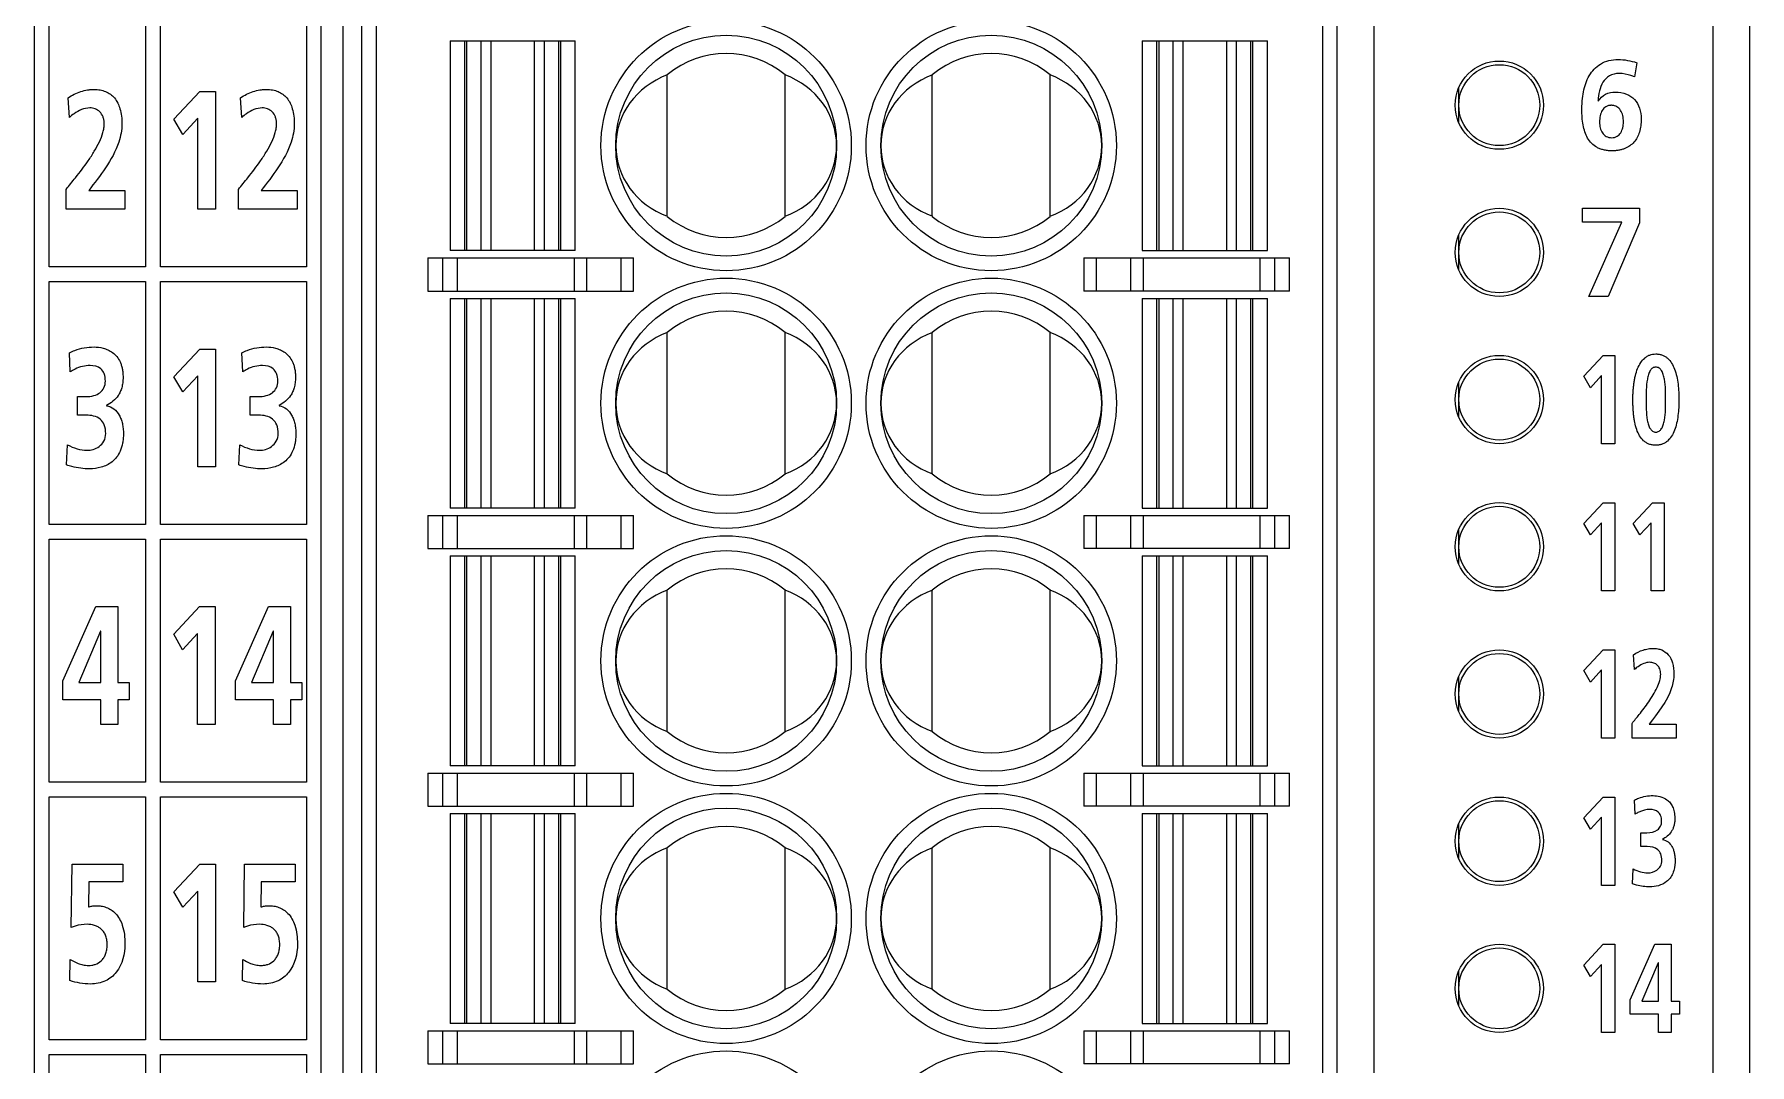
# Model space of a CAD drawing. Extents: x 174.2 to 222.4, y 163.3 to 260.6.
# Drawn here: x 198.98 to 222.27, y 225.5 to 239.5 of the extents above; entities that cross this region are included whole.
import ezdxf

# ---------------------------------------------------------------- set-up
doc = ezdxf.new("R2010")
doc.units = 0
doc.header["$LTSCALE"] = 23.1
doc.layers.get('0').update_dxf_attribs({"linetype": 'CONTINUOUS'})

msp = doc.modelspace()

# ---------------------------------------------------------------- linework, layer by layer
at = {"color": 7, "linetype": 'Continuous'}
for p, q in [((221.773, 257.635), (221.773, 167.635)), ((222.273, 257.135), (222.273, 168.135)), ((203.173, 172.235), (203.173, 250.235)), ((217.173, 172.235), (217.173, 250.235)), ((216.673, 211.785), (216.673, 250.185)), ((203.423, 247.135), (203.423, 214.835)), ((203.623, 214.835), (203.623, 247.135)), ((216.473, 247.135), (216.473, 214.835)), ((202.875, 218.744), (202.875, 246.737)), ((198.977, 246.236), (198.977, 219.244)), ((199.177, 236.338), (199.177, 239.639)), ((200.489, 239.639), (200.489, 236.338)), ((200.689, 236.338), (200.689, 239.639)), ((202.675, 239.639), (202.675, 236.338)), ((204.623, 239.41), (204.623, 236.56)), ((204.623, 239.41), (206.323, 239.41)), ((204.823, 236.56), (204.823, 239.41)), ((204.848, 239.41), (204.848, 236.56)), ((205.046, 236.56), (205.046, 239.41)), ((205.176, 239.41), (205.176, 236.56)), ((205.771, 236.56), (205.771, 239.41)), ((205.901, 239.41), (205.901, 236.56)), ((206.099, 236.56), (206.099, 239.41)), ((206.123, 239.41), (206.123, 236.56)), ((206.323, 236.56), (206.323, 239.41)), ((214.023, 239.41), (214.023, 236.56)), ((214.023, 239.41), (215.723, 239.41)), ((214.223, 236.56), (214.223, 239.41)), ((214.248, 239.41), (214.248, 236.56)), ((214.446, 236.56), (214.446, 239.41)), ((214.576, 239.41), (214.576, 236.56)), ((215.171, 236.56), (215.171, 239.41)), ((215.301, 239.41), (215.301, 236.56)), ((215.499, 236.56), (215.499, 239.41)), ((215.523, 239.41), (215.523, 236.56)), ((215.723, 236.56), (215.723, 239.41)), ((220.739, 239.112), (220.709, 238.918)), ((207.573, 237.025), (207.573, 238.946)), ((209.173, 237.025), (209.173, 238.946)), ((211.173, 237.025), (211.173, 238.946)), ((212.773, 237.025), (212.773, 238.946)), ((199.454, 238.369), (199.435, 238.635)), ((200.874, 238.346), (201.224, 238.722)), ((201.224, 238.722), (201.437, 238.722)), ((201.437, 238.722), (201.437, 237.122)), ((201.796, 238.369), (201.777, 238.635)), ((218.323, 238.535), (218.323, 238.774)), ((220.214, 238.595), (220.217, 238.591)), ((200.994, 238.138), (200.874, 238.346)), ((201.197, 238.358), (200.994, 238.138)), ((201.197, 237.122), (201.197, 238.358)), ((218.323, 238.297), (218.323, 238.534)), ((199.408, 237.122), (199.408, 237.39)), ((201.75, 237.122), (201.75, 237.39)), ((199.716, 237.374), (200.205, 237.374)), ((200.205, 237.374), (200.205, 237.122)), ((202.057, 237.374), (202.546, 237.374)), ((202.546, 237.374), (202.546, 237.122)), ((200.205, 237.122), (199.408, 237.122)), ((201.437, 237.122), (201.197, 237.122)), ((202.546, 237.122), (201.75, 237.122)), ((220.004, 236.945), (220.004, 237.134)), ((220.004, 237.134), (220.777, 237.134)), ((220.535, 236.945), (220.004, 236.945)), ((220.09, 235.935), (220.535, 236.945)), ((220.777, 236.935), (220.351, 235.935)), ((220.777, 237.134), (220.777, 236.935)), ((218.323, 236.535), (218.323, 236.774)), ((204.323, 236.46), (204.323, 236.01)), ((204.323, 236.46), (207.116, 236.46)), ((204.523, 236.46), (204.523, 236.01)), ((206.323, 236.56), (204.623, 236.56)), ((204.723, 236.01), (204.723, 236.46)), ((206.308, 236.46), (206.308, 236.01)), ((206.481, 236.01), (206.481, 236.46)), ((206.943, 236.46), (206.943, 236.01)), ((207.116, 236.01), (207.116, 236.46)), ((213.231, 236.46), (213.231, 236.01)), ((213.231, 236.46), (216.023, 236.46)), ((213.404, 236.01), (213.404, 236.46)), ((213.866, 236.46), (213.866, 236.01)), ((214.023, 236.56), (215.723, 236.56)), ((214.039, 236.01), (214.039, 236.46)), ((215.623, 236.46), (215.623, 236.01)), ((215.823, 236.01), (215.823, 236.46)), ((216.023, 236.01), (216.023, 236.46)), ((218.323, 236.297), (218.323, 236.534)), ((200.489, 236.338), (199.177, 236.338)), ((202.675, 236.338), (200.689, 236.338)), ((199.177, 232.838), (199.177, 236.138)), ((199.177, 236.138), (200.489, 236.138)), ((200.489, 236.138), (200.489, 232.838)), ((200.689, 232.838), (200.689, 236.138)), ((200.689, 236.138), (202.675, 236.138)), ((202.675, 236.138), (202.675, 232.838)), ((204.323, 236.01), (207.116, 236.01)), ((216.023, 236.01), (213.231, 236.01)), ((204.623, 235.91), (204.623, 233.06)), ((204.623, 235.91), (206.323, 235.91)), ((204.823, 233.06), (204.823, 235.91)), ((204.848, 235.91), (204.848, 233.06)), ((205.046, 233.06), (205.046, 235.91)), ((205.176, 235.91), (205.176, 233.06)), ((205.771, 233.06), (205.771, 235.91)), ((205.901, 235.91), (205.901, 233.06)), ((206.099, 233.06), (206.099, 235.91)), ((206.123, 235.91), (206.123, 233.06)), ((206.323, 233.06), (206.323, 235.91)), ((214.023, 235.91), (214.023, 233.06)), ((214.023, 235.91), (215.723, 235.91)), ((214.223, 233.06), (214.223, 235.91)), ((214.248, 235.91), (214.248, 233.06)), ((214.446, 233.06), (214.446, 235.91)), ((214.576, 235.91), (214.576, 233.06)), ((215.171, 233.06), (215.171, 235.91)), ((215.301, 235.91), (215.301, 233.06)), ((215.499, 233.06), (215.499, 235.91)), ((215.523, 235.91), (215.523, 233.06)), ((215.723, 233.06), (215.723, 235.91)), ((220.351, 235.935), (220.09, 235.935)), ((207.573, 233.525), (207.573, 235.446)), ((209.173, 233.525), (209.173, 235.446)), ((211.173, 233.525), (211.173, 235.446)), ((212.773, 233.525), (212.773, 235.446)), ((199.466, 234.913), (199.453, 235.17)), ((200.874, 234.846), (201.224, 235.222)), ((201.224, 235.222), (201.437, 235.222)), ((201.437, 235.222), (201.437, 233.622)), ((201.808, 234.913), (201.794, 235.17)), ((220.02, 234.852), (220.283, 235.134)), ((220.283, 235.134), (220.442, 235.134)), ((220.442, 235.134), (220.442, 233.935)), ((200.994, 234.638), (200.874, 234.846)), ((201.197, 234.858), (200.994, 234.638)), ((201.197, 233.622), (201.197, 234.858)), ((220.11, 234.696), (220.02, 234.852)), ((220.262, 234.861), (220.11, 234.696)), ((220.262, 233.935), (220.262, 234.861)), ((218.323, 234.535), (218.323, 234.774)), ((199.566, 234.323), (199.566, 234.576)), ((199.566, 234.576), (199.676, 234.576)), ((199.959, 234.456), (199.959, 234.452)), ((201.908, 234.323), (201.908, 234.576)), ((201.908, 234.576), (202.018, 234.576)), ((202.301, 234.456), (202.301, 234.452)), ((218.323, 234.297), (218.323, 234.534)), ((199.683, 234.323), (199.566, 234.323)), ((202.024, 234.323), (201.908, 234.323)), ((199.415, 233.647), (199.429, 233.92)), ((201.756, 233.647), (201.77, 233.92)), ((220.442, 233.935), (220.262, 233.935)), ((201.437, 233.622), (201.197, 233.622)), ((206.323, 233.06), (204.623, 233.06)), ((214.023, 233.06), (215.723, 233.06)), ((220.02, 232.852), (220.283, 233.134)), ((220.283, 233.134), (220.442, 233.134)), ((220.442, 233.134), (220.442, 231.935)), ((220.692, 232.852), (220.955, 233.134)), ((220.955, 233.134), (221.114, 233.134)), ((221.114, 233.134), (221.114, 231.935)), ((200.489, 232.838), (199.177, 232.838)), ((202.675, 232.838), (200.689, 232.838)), ((204.323, 232.96), (204.323, 232.51)), ((204.323, 232.96), (207.116, 232.96)), ((204.523, 232.96), (204.523, 232.51)), ((204.723, 232.51), (204.723, 232.96)), ((206.308, 232.96), (206.308, 232.51)), ((206.481, 232.51), (206.481, 232.96)), ((206.943, 232.96), (206.943, 232.51)), ((207.116, 232.51), (207.116, 232.96)), ((213.231, 232.96), (213.231, 232.51)), ((213.231, 232.96), (216.023, 232.96)), ((213.404, 232.51), (213.404, 232.96)), ((213.866, 232.96), (213.866, 232.51)), ((214.039, 232.51), (214.039, 232.96)), ((215.623, 232.96), (215.623, 232.51)), ((215.823, 232.51), (215.823, 232.96)), ((216.023, 232.51), (216.023, 232.96)), ((218.323, 232.535), (218.323, 232.774)), ((220.11, 232.696), (220.02, 232.852)), ((220.262, 232.861), (220.11, 232.696)), ((220.262, 231.935), (220.262, 232.861)), ((220.782, 232.696), (220.692, 232.852)), ((220.934, 232.861), (220.782, 232.696)), ((220.934, 231.935), (220.934, 232.861)), ((199.177, 229.337), (199.177, 232.638)), ((199.177, 232.638), (200.489, 232.638)), ((200.489, 232.638), (200.489, 229.337)), ((200.689, 229.337), (200.689, 232.638)), ((200.689, 232.638), (202.675, 232.638)), ((202.675, 232.638), (202.675, 229.337)), ((204.323, 232.51), (207.116, 232.51)), ((216.023, 232.51), (213.231, 232.51)), ((218.323, 232.297), (218.323, 232.534)), ((204.623, 232.41), (204.623, 229.56)), ((204.623, 232.41), (206.323, 232.41)), ((204.823, 229.56), (204.823, 232.41)), ((204.848, 232.41), (204.848, 229.56)), ((205.046, 229.56), (205.046, 232.41)), ((205.176, 232.41), (205.176, 229.56)), ((205.771, 229.56), (205.771, 232.41)), ((205.901, 232.41), (205.901, 229.56)), ((206.099, 229.56), (206.099, 232.41)), ((206.123, 232.41), (206.123, 229.56)), ((206.323, 229.56), (206.323, 232.41)), ((214.023, 232.41), (214.023, 229.56)), ((214.023, 232.41), (215.723, 232.41)), ((214.223, 229.56), (214.223, 232.41)), ((214.248, 232.41), (214.248, 229.56)), ((214.446, 229.56), (214.446, 232.41)), ((214.576, 232.41), (214.576, 229.56)), ((215.171, 229.56), (215.171, 232.41)), ((215.301, 232.41), (215.301, 229.56)), ((215.499, 229.56), (215.499, 232.41)), ((215.523, 232.41), (215.523, 229.56)), ((215.723, 229.56), (215.723, 232.41)), ((207.573, 230.025), (207.573, 231.946)), ((209.173, 230.025), (209.173, 231.946)), ((211.173, 230.025), (211.173, 231.946)), ((212.773, 230.025), (212.773, 231.946)), ((220.442, 231.935), (220.262, 231.935)), ((221.114, 231.935), (220.934, 231.935)), ((199.365, 230.713), (199.813, 231.722)), ((199.813, 231.722), (200.112, 231.722)), ((200.112, 231.722), (200.112, 230.693)), ((200.871, 231.346), (201.222, 231.722)), ((201.222, 231.722), (201.435, 231.722)), ((201.435, 231.722), (201.435, 230.122)), ((201.709, 230.713), (202.157, 231.722)), ((202.157, 231.722), (202.456, 231.722)), ((202.456, 231.722), (202.456, 230.693)), ((199.878, 231.388), (199.582, 230.693)), ((199.882, 231.388), (199.878, 231.388)), ((199.882, 230.693), (199.882, 231.388)), ((200.992, 231.137), (200.871, 231.346)), ((201.195, 231.358), (200.992, 231.137)), ((201.195, 230.122), (201.195, 231.358)), ((202.222, 231.388), (201.925, 230.693)), ((202.226, 231.388), (202.222, 231.388)), ((202.226, 230.693), (202.226, 231.388)), ((220.02, 230.852), (220.283, 231.134)), ((220.283, 231.134), (220.442, 231.134)), ((220.442, 231.134), (220.442, 229.935)), ((220.711, 230.869), (220.697, 231.068)), ((199.365, 230.454), (199.365, 230.713)), ((199.582, 230.693), (199.882, 230.693)), ((200.112, 230.693), (200.265, 230.693)), ((200.265, 230.693), (200.265, 230.454)), ((201.709, 230.454), (201.709, 230.713)), ((201.925, 230.693), (202.226, 230.693)), ((202.456, 230.693), (202.609, 230.693)), ((202.609, 230.693), (202.609, 230.454)), ((218.323, 230.535), (218.323, 230.774)), ((220.11, 230.696), (220.02, 230.852)), ((220.262, 230.861), (220.11, 230.696)), ((220.262, 229.935), (220.262, 230.861)), ((199.882, 230.454), (199.365, 230.454)), ((199.882, 230.122), (199.882, 230.454)), ((200.112, 230.454), (200.112, 230.122)), ((200.265, 230.454), (200.112, 230.454)), ((202.226, 230.454), (201.709, 230.454)), ((202.226, 230.122), (202.226, 230.454)), ((202.456, 230.454), (202.456, 230.122)), ((202.609, 230.454), (202.456, 230.454)), ((218.323, 230.297), (218.323, 230.534)), ((200.112, 230.122), (199.882, 230.122)), ((201.435, 230.122), (201.195, 230.122)), ((202.456, 230.122), (202.226, 230.122)), ((220.442, 229.935), (220.262, 229.935)), ((220.676, 229.935), (220.676, 230.136)), ((221.273, 229.935), (220.676, 229.935)), ((220.907, 230.124), (221.273, 230.124)), ((221.273, 230.124), (221.273, 229.935)), ((206.323, 229.56), (204.623, 229.56)), ((214.023, 229.56), (215.723, 229.56)), ((200.489, 229.337), (199.177, 229.337)), ((202.675, 229.337), (200.689, 229.337)), ((204.323, 229.46), (204.323, 229.01)), ((204.323, 229.46), (207.116, 229.46)), ((204.523, 229.46), (204.523, 229.01)), ((204.723, 229.01), (204.723, 229.46)), ((206.308, 229.46), (206.308, 229.01)), ((206.481, 229.01), (206.481, 229.46)), ((206.943, 229.46), (206.943, 229.01)), ((207.116, 229.01), (207.116, 229.46)), ((213.231, 229.46), (213.231, 229.01)), ((213.231, 229.46), (216.023, 229.46)), ((213.404, 229.01), (213.404, 229.46)), ((213.866, 229.46), (213.866, 229.01)), ((214.039, 229.01), (214.039, 229.46)), ((215.623, 229.46), (215.623, 229.01)), ((215.823, 229.01), (215.823, 229.46)), ((216.023, 229.01), (216.023, 229.46)), ((199.177, 225.836), (199.177, 229.137)), ((199.177, 229.137), (200.489, 229.137)), ((200.489, 229.137), (200.489, 225.836)), ((200.689, 225.836), (200.689, 229.137)), ((200.689, 229.137), (202.675, 229.137)), ((202.675, 229.137), (202.675, 225.836)), ((204.323, 229.01), (207.116, 229.01)), ((216.023, 229.01), (213.231, 229.01)), ((220.02, 228.852), (220.283, 229.134)), ((220.283, 229.134), (220.442, 229.134)), ((220.442, 229.134), (220.442, 227.935)), ((220.72, 228.902), (220.71, 229.094)), ((204.623, 228.91), (204.623, 226.06)), ((204.623, 228.91), (206.323, 228.91)), ((204.823, 226.06), (204.823, 228.91)), ((204.848, 228.91), (204.848, 226.06)), ((205.046, 226.06), (205.046, 228.91)), ((205.176, 228.91), (205.176, 226.06)), ((205.771, 226.06), (205.771, 228.91)), ((205.901, 228.91), (205.901, 226.06)), ((206.099, 226.06), (206.099, 228.91)), ((206.123, 228.91), (206.123, 226.06)), ((206.323, 226.06), (206.323, 228.91)), ((214.023, 228.91), (214.023, 226.06)), ((214.023, 228.91), (215.723, 228.91)), ((214.223, 226.06), (214.223, 228.91)), ((214.248, 228.91), (214.248, 226.06)), ((214.446, 226.06), (214.446, 228.91)), ((214.576, 228.91), (214.576, 226.06)), ((215.171, 226.06), (215.171, 228.91)), ((215.301, 228.91), (215.301, 226.06)), ((215.499, 226.06), (215.499, 228.91)), ((215.523, 228.91), (215.523, 226.06)), ((215.723, 226.06), (215.723, 228.91)), ((218.323, 228.535), (218.323, 228.774)), ((220.11, 228.696), (220.02, 228.852)), ((220.262, 228.861), (220.11, 228.696)), ((220.262, 227.935), (220.262, 228.861)), ((220.795, 228.65), (220.877, 228.65)), ((220.795, 228.461), (220.795, 228.65)), ((221.09, 228.56), (221.09, 228.557)), ((207.573, 226.525), (207.573, 228.446)), ((209.173, 226.525), (209.173, 228.446)), ((211.173, 226.525), (211.173, 228.446)), ((212.773, 226.525), (212.773, 228.446)), ((218.323, 228.297), (218.323, 228.534)), ((220.882, 228.461), (220.795, 228.461)), ((199.479, 227.362), (199.491, 228.222)), ((199.491, 228.222), (200.179, 228.222)), ((200.179, 228.222), (200.179, 227.984)), ((200.873, 227.846), (201.223, 228.222)), ((201.223, 228.222), (201.436, 228.222)), ((201.436, 228.222), (201.436, 226.622)), ((201.821, 227.362), (201.833, 228.222)), ((201.833, 228.222), (202.522, 228.222)), ((202.522, 228.222), (202.522, 227.984)), ((220.682, 227.954), (220.692, 228.159)), ((199.717, 227.984), (199.712, 227.642)), ((200.179, 227.984), (199.717, 227.984)), ((200.993, 227.638), (200.873, 227.846)), ((201.196, 227.858), (200.993, 227.638)), ((201.196, 226.622), (201.196, 227.858)), ((202.06, 227.984), (202.055, 227.642)), ((202.522, 227.984), (202.06, 227.984)), ((220.442, 227.935), (220.262, 227.935)), ((199.461, 226.64), (199.466, 226.927)), ((201.804, 226.64), (201.809, 226.927)), ((220.02, 226.852), (220.283, 227.134)), ((220.283, 227.134), (220.442, 227.134)), ((220.442, 227.134), (220.442, 225.935)), ((220.648, 226.378), (220.983, 227.134)), ((220.983, 227.134), (221.207, 227.134)), ((221.207, 227.134), (221.207, 226.363)), ((218.323, 226.535), (218.323, 226.774)), ((220.11, 226.696), (220.02, 226.852)), ((220.262, 226.861), (220.11, 226.696)), ((220.262, 225.935), (220.262, 226.861)), ((221.032, 226.883), (220.81, 226.363)), ((221.035, 226.883), (221.032, 226.883)), ((221.035, 226.363), (221.035, 226.883)), ((201.436, 226.622), (201.196, 226.622)), ((218.323, 226.297), (218.323, 226.534)), ((220.648, 226.184), (220.648, 226.378)), ((220.81, 226.363), (221.035, 226.363)), ((221.207, 226.363), (221.322, 226.363)), ((221.322, 226.363), (221.322, 226.184)), ((206.323, 226.06), (204.623, 226.06)), ((214.023, 226.06), (215.723, 226.06)), ((221.035, 226.184), (220.648, 226.184)), ((221.035, 225.935), (221.035, 226.184)), ((221.322, 226.184), (221.207, 226.184)), ((221.207, 226.184), (221.207, 225.935)), ((200.489, 225.836), (199.177, 225.836)), ((202.675, 225.836), (200.689, 225.836)), ((204.323, 225.96), (204.323, 225.51)), ((204.323, 225.96), (207.116, 225.96)), ((204.523, 225.96), (204.523, 225.51)), ((204.723, 225.51), (204.723, 225.96)), ((206.308, 225.96), (206.308, 225.51)), ((206.481, 225.51), (206.481, 225.96)), ((206.943, 225.96), (206.943, 225.51)), ((207.116, 225.51), (207.116, 225.96)), ((213.231, 225.96), (213.231, 225.51)), ((213.231, 225.96), (216.023, 225.96)), ((213.404, 225.51), (213.404, 225.96)), ((213.866, 225.96), (213.866, 225.51)), ((214.039, 225.51), (214.039, 225.96)), ((215.623, 225.96), (215.623, 225.51)), ((215.823, 225.51), (215.823, 225.96)), ((216.023, 225.51), (216.023, 225.96)), ((220.442, 225.935), (220.262, 225.935)), ((221.207, 225.935), (221.035, 225.935)), ((199.177, 222.336), (199.177, 225.636)), ((199.177, 225.636), (200.489, 225.636)), ((200.489, 225.636), (200.489, 222.336)), ((200.689, 222.336), (200.689, 225.636)), ((200.689, 225.636), (202.675, 225.636)), ((202.675, 225.636), (202.675, 222.336)), ((204.323, 225.51), (207.116, 225.51)), ((216.023, 225.51), (213.231, 225.51))]:
    msp.add_line(p, q, dxfattribs=at)
for centre, radius in [((208.373, 237.985), 1.7), ((208.373, 237.985), 1.5), ((211.973, 237.985), 1.7), ((211.973, 237.985), 1.5), ((218.873, 238.535), 0.6), ((218.873, 238.535), 0.55), ((218.873, 236.535), 0.6), ((218.873, 236.535), 0.55), ((208.373, 234.485), 1.7), ((211.973, 234.485), 1.7), ((208.373, 234.485), 1.5), ((211.973, 234.485), 1.5), ((218.873, 234.535), 0.6), ((218.873, 234.535), 0.55), ((218.873, 232.535), 0.6), ((218.873, 232.535), 0.55), ((208.373, 230.985), 1.7), ((211.973, 230.985), 1.7), ((208.373, 230.985), 1.5), ((211.973, 230.985), 1.5), ((218.873, 230.535), 0.6), ((218.873, 230.535), 0.55), ((208.373, 227.485), 1.7), ((211.973, 227.485), 1.7), ((218.873, 228.535), 0.6), ((218.873, 228.535), 0.55), ((208.373, 227.485), 1.5), ((211.973, 227.485), 1.5), ((218.873, 226.535), 0.6), ((218.873, 226.535), 0.55), ((208.373, 223.985), 1.7), ((211.973, 223.985), 1.7)]:
    msp.add_circle(centre, radius, dxfattribs=at)
for centre, start, end in [((208.373, 237.985), 50.2082, 129.7918), ((211.973, 237.985), 50.2082, 129.7918), ((208.373, 237.985), 230.2082, 309.7918), ((211.973, 237.985), 230.2082, 309.7918), ((208.373, 234.485), 50.2082, 129.7918), ((211.973, 234.485), 50.2082, 129.7918), ((208.373, 234.485), 230.2082, 309.7918), ((211.973, 234.485), 230.2082, 309.7918), ((208.373, 230.985), 50.2082, 129.7918), ((211.973, 230.985), 50.2082, 129.7918), ((208.373, 230.985), 230.2082, 309.7918), ((211.973, 230.985), 230.2082, 309.7918), ((208.373, 227.485), 50.2082, 129.7918), ((211.973, 227.485), 50.2082, 129.7918), ((208.373, 227.485), 230.2082, 309.7918), ((211.973, 227.485), 230.2082, 309.7918)]:
    msp.add_arc(centre, 1.25, start, end, dxfattribs=at)
for centre, start_param, end_param in [((207.979, 237.985), 1.94622, 4.336965), ((208.768, 237.985), 5.087813, 7.478558), ((211.579, 237.985), 1.94622, 4.336965), ((212.368, 237.985), 5.087813, 7.478558), ((207.979, 234.485), 1.94622, 4.336965), ((208.768, 234.485), 5.087813, 7.478558), ((211.579, 234.485), 1.94622, 4.336965), ((212.368, 234.485), 5.087813, 7.478558), ((207.979, 230.985), 1.94622, 4.336965), ((208.768, 230.985), -1.195373, 1.195373), ((211.579, 230.985), 1.94622, 4.336965), ((212.368, 230.985), -1.195373, 1.195373), ((207.979, 227.485), 1.94622, 4.336965), ((208.768, 227.485), -1.195373, 1.195373), ((211.579, 227.485), 1.94622, 4.336965), ((212.368, 227.485), -1.195373, 1.195373)]:
    msp.add_ellipse(centre, major_axis=(1.105, 0), ratio=0.93405, start_param=start_param, end_param=end_param, dxfattribs=at)
for points, knots in [([(219.994, 238.503), (219.995, 238.534), (219.999, 238.605), (220.019, 238.753), (220.078, 238.938), (220.241, 239.121), (220.404, 239.155), (220.487, 239.155)], [0, 0, 0, 0, 0.10056, 0.2342, 0.488806, 0.728296, 1, 1, 1, 1]), ([(220.499, 238.966), (220.454, 238.966), (220.365, 238.946), (220.272, 238.849), (220.227, 238.727), (220.216, 238.64), (220.214, 238.595)], [0, 0, 0, 0, 0.259907, 0.493935, 0.741417, 1, 1, 1, 1]), ([(220.709, 238.918), (220.693, 238.924), (220.626, 238.951), (220.553, 238.966), (220.499, 238.966)], [0, 0, 0, 0, 0.240426, 1, 1, 1, 1]), ([(199.435, 238.635), (199.489, 238.671), (199.575, 238.714), (199.683, 238.741), (199.745, 238.748), (199.803, 238.751), (199.871, 238.745), (199.97, 238.717), (200.079, 238.637), (200.155, 238.476), (200.167, 238.351), (200.167, 238.282)], [0, 0, 0, 0, 0.18216, 0.271016, 0.314858, 0.358332, 0.436052, 0.508518, 0.64786, 0.803666, 1, 1, 1, 1]), ([(201.777, 238.635), (201.83, 238.671), (201.917, 238.714), (202.025, 238.741), (202.086, 238.748), (202.144, 238.751), (202.213, 238.745), (202.311, 238.717), (202.42, 238.637), (202.496, 238.476), (202.508, 238.351), (202.508, 238.282)], [0, 0, 0, 0, 0.182145, 0.270918, 0.314685, 0.358057, 0.435799, 0.50831, 0.647759, 0.803636, 1, 1, 1, 1]), ([(220.217, 238.591), (220.243, 238.628), (220.31, 238.695), (220.404, 238.712), (220.449, 238.712)], [0, 0, 0, 0, 0.498034, 1, 1, 1, 1]), ([(220.449, 238.712), (220.5, 238.712), (220.597, 238.698), (220.718, 238.619), (220.788, 238.493), (220.8, 238.397), (220.8, 238.346)], [0, 0, 0, 0, 0.267402, 0.499256, 0.733235, 1, 1, 1, 1]), ([(199.408, 237.39), (199.45, 237.444), (199.555, 237.57), (199.686, 237.742), (199.793, 237.906), (199.862, 238.034), (199.905, 238.141), (199.923, 238.224), (199.928, 238.28), (199.924, 238.332), (199.909, 238.389), (199.871, 238.448), (199.805, 238.489), (199.755, 238.498), (199.731, 238.498)], [0, 0, 0, 0, 0.148851, 0.359243, 0.470809, 0.578334, 0.67664, 0.721303, 0.762827, 0.800413, 0.83386, 0.892533, 0.946649, 1, 1, 1, 1]), ([(199.731, 238.498), (199.655, 238.498), (199.554, 238.45), (199.474, 238.387), (199.454, 238.369)], [0, 0, 0, 0, 0.742387, 1, 1, 1, 1]), ([(201.75, 237.39), (201.791, 237.444), (201.897, 237.57), (202.027, 237.742), (202.134, 237.906), (202.203, 238.034), (202.246, 238.141), (202.264, 238.224), (202.27, 238.28), (202.265, 238.332), (202.25, 238.389), (202.212, 238.448), (202.146, 238.489), (202.097, 238.498), (202.072, 238.498)], [0, 0, 0, 0, 0.148879, 0.359294, 0.470874, 0.578419, 0.67675, 0.721427, 0.762965, 0.800564, 0.834022, 0.892701, 0.946773, 1, 1, 1, 1]), ([(202.072, 238.498), (201.996, 238.498), (201.895, 238.45), (201.816, 238.387), (201.796, 238.369)], [0, 0, 0, 0, 0.742123, 1, 1, 1, 1]), ([(220.8, 238.346), (220.8, 238.286), (220.79, 238.199), (220.748, 238.095), (220.704, 238.031), (220.647, 237.98), (220.59, 237.949), (220.538, 237.931), (220.495, 237.922), (220.449, 237.916), (220.407, 237.914), (220.371, 237.915), (220.333, 237.918), (220.289, 237.926), (220.24, 237.941), (220.183, 237.967), (220.123, 238.014), (220.069, 238.087), (220.032, 238.173), (220.009, 238.268), (219.996, 238.369), (219.994, 238.448), (219.994, 238.493), (219.994, 238.503)], [0, 0, 0, 0, 0.120165, 0.173805, 0.22484, 0.275361, 0.327895, 0.355786, 0.385153, 0.416287, 0.449455, 0.469986, 0.489574, 0.526243, 0.560176, 0.592092, 0.652469, 0.712284, 0.774453, 0.84003, 0.908716, 0.979363, 1, 1, 1, 1]), ([(220.389, 238.533), (220.384, 238.533), (220.373, 238.532), (220.35, 238.528), (220.321, 238.516), (220.292, 238.494), (220.262, 238.454), (220.239, 238.39), (220.235, 238.335), (220.235, 238.306)], [0, 0, 0, 0, 0.046009, 0.110566, 0.230518, 0.345723, 0.462982, 0.716686, 1, 1, 1, 1]), ([(220.401, 238.093), (220.426, 238.093), (220.475, 238.105), (220.527, 238.16), (220.554, 238.23), (220.562, 238.31), (220.554, 238.391), (220.53, 238.454), (220.499, 238.493), (220.47, 238.516), (220.442, 238.527), (220.416, 238.532), (220.4, 238.533), (220.391, 238.533), (220.389, 238.533)], [0, 0, 0, 0, 0.120551, 0.233155, 0.354014, 0.482382, 0.620461, 0.746534, 0.805375, 0.86315, 0.922843, 0.954701, 0.98857, 1, 1, 1, 1]), ([(200.167, 238.282), (200.167, 238.198), (200.125, 237.983), (199.953, 237.68), (199.793, 237.476), (199.716, 237.374)], [0, 0, 0, 0, 0.245219, 0.625582, 1, 1, 1, 1]), ([(202.508, 238.282), (202.508, 238.198), (202.466, 237.982), (202.294, 237.68), (202.135, 237.476), (202.057, 237.374)], [0, 0, 0, 0, 0.24519, 0.625577, 1, 1, 1, 1]), ([(220.235, 238.306), (220.235, 238.279), (220.24, 238.227), (220.268, 238.156), (220.324, 238.103), (220.375, 238.093), (220.401, 238.093)], [0, 0, 0, 0, 0.269265, 0.513318, 0.742849, 1, 1, 1, 1]), ([(199.453, 235.17), (199.477, 235.182), (199.583, 235.23), (199.7, 235.25), (199.788, 235.25)], [0, 0, 0, 0, 0.23891, 1, 1, 1, 1]), ([(199.788, 235.25), (199.829, 235.25), (199.895, 235.242), (199.979, 235.212), (200.043, 235.174), (200.101, 235.12), (200.138, 235.06), (200.16, 235.003), (200.173, 234.954), (200.179, 234.909), (200.182, 234.87), (200.183, 234.837), (200.182, 234.801), (200.177, 234.753), (200.167, 234.698), (200.146, 234.64), (200.11, 234.574), (200.049, 234.509), (199.99, 234.472), (199.959, 234.456)], [0, 0, 0, 0, 0.112273, 0.175077, 0.240778, 0.310221, 0.386261, 0.428243, 0.473729, 0.523459, 0.550158, 0.578198, 0.613696, 0.647003, 0.707922, 0.762832, 0.813521, 0.907984, 1, 1, 1, 1]), ([(201.794, 235.17), (201.819, 235.182), (201.924, 235.23), (202.041, 235.25), (202.129, 235.25)], [0, 0, 0, 0, 0.23891, 1, 1, 1, 1]), ([(202.129, 235.25), (202.171, 235.25), (202.236, 235.242), (202.321, 235.212), (202.385, 235.174), (202.442, 235.12), (202.479, 235.06), (202.502, 235.003), (202.514, 234.954), (202.521, 234.909), (202.524, 234.87), (202.524, 234.837), (202.523, 234.801), (202.519, 234.753), (202.508, 234.698), (202.488, 234.64), (202.452, 234.574), (202.391, 234.509), (202.331, 234.472), (202.301, 234.456)], [0, 0, 0, 0, 0.112273, 0.175077, 0.240778, 0.310221, 0.386261, 0.428243, 0.473729, 0.523459, 0.550158, 0.578198, 0.613696, 0.647003, 0.707922, 0.762832, 0.813521, 0.907984, 1, 1, 1, 1]), ([(220.687, 234.531), (220.687, 234.533), (220.687, 234.538), (220.687, 234.548), (220.687, 234.564), (220.688, 234.588), (220.689, 234.616), (220.691, 234.653), (220.695, 234.7), (220.701, 234.755), (220.71, 234.808), (220.724, 234.876), (220.748, 234.954), (220.789, 235.036), (220.835, 235.092), (220.879, 235.124), (220.915, 235.141), (220.955, 235.152), (220.992, 235.155), (221.022, 235.154), (221.052, 235.15), (221.087, 235.141), (221.125, 235.122), (221.171, 235.088), (221.217, 235.03), (221.257, 234.946), (221.284, 234.849), (221.302, 234.745), (221.309, 234.656), (221.312, 234.584), (221.312, 234.549), (221.312, 234.531)], [0, 0, 0, 0, 0.004565, 0.009134, 0.018285, 0.036617, 0.05496, 0.073279, 0.109699, 0.14561, 0.180759, 0.214918, 0.279489, 0.338402, 0.392107, 0.417866, 0.443635, 0.470224, 0.498545, 0.514099, 0.528979, 0.557212, 0.58429, 0.611121, 0.666513, 0.726657, 0.791812, 0.860625, 0.930901, 0.965775, 1, 1, 1, 1]), ([(199.736, 234.998), (199.666, 234.998), (199.569, 234.973), (199.487, 234.926), (199.466, 234.913)], [0, 0, 0, 0, 0.740411, 1, 1, 1, 1]), ([(199.942, 234.787), (199.942, 234.821), (199.935, 234.883), (199.87, 234.979), (199.786, 234.998), (199.736, 234.998)], [0, 0, 0, 0, 0.307428, 0.546353, 1, 1, 1, 1]), ([(202.077, 234.998), (202.007, 234.998), (201.911, 234.973), (201.829, 234.926), (201.808, 234.913)], [0, 0, 0, 0, 0.740411, 1, 1, 1, 1]), ([(202.284, 234.787), (202.284, 234.821), (202.277, 234.883), (202.212, 234.979), (202.128, 234.998), (202.077, 234.998)], [0, 0, 0, 0, 0.307232, 0.546188, 1, 1, 1, 1]), ([(221.132, 234.531), (221.132, 234.576), (221.132, 234.67), (221.123, 234.786), (221.102, 234.873), (221.08, 234.927), (221.051, 234.96), (221.022, 234.974), (220.998, 234.977), (220.975, 234.974), (220.947, 234.96), (220.918, 234.927), (220.897, 234.873), (220.877, 234.785), (220.868, 234.67), (220.867, 234.576), (220.867, 234.531)], [0, 0, 0, 0, 0.135006, 0.281723, 0.348278, 0.405805, 0.454181, 0.47695, 0.500824, 0.524217, 0.546599, 0.594506, 0.651831, 0.718308, 0.864995, 1, 1, 1, 1]), ([(199.676, 234.576), (199.713, 234.576), (199.781, 234.582), (199.871, 234.621), (199.932, 234.694), (199.942, 234.755), (199.942, 234.787)], [0, 0, 0, 0, 0.288822, 0.531635, 0.754114, 1, 1, 1, 1]), ([(202.018, 234.576), (202.054, 234.576), (202.123, 234.582), (202.213, 234.621), (202.274, 234.694), (202.284, 234.755), (202.284, 234.787)], [0, 0, 0, 0, 0.288776, 0.531712, 0.754244, 1, 1, 1, 1]), ([(199.959, 234.452), (199.995, 234.445), (200.065, 234.415), (200.125, 234.34), (200.157, 234.269), (200.175, 234.208), (200.183, 234.153), (200.187, 234.107), (200.188, 234.06), (200.186, 234.005), (200.175, 233.925), (200.15, 233.839), (200.1, 233.753), (200.017, 233.668), (199.89, 233.607), (199.781, 233.594), (199.729, 233.594)], [0, 0, 0, 0, 0.088877, 0.178388, 0.226919, 0.278571, 0.333445, 0.362065, 0.391426, 0.446832, 0.497472, 0.586985, 0.665353, 0.737217, 0.8722, 1, 1, 1, 1]), ([(202.301, 234.452), (202.337, 234.445), (202.407, 234.415), (202.467, 234.34), (202.499, 234.269), (202.517, 234.208), (202.525, 234.153), (202.529, 234.107), (202.53, 234.06), (202.527, 234.005), (202.517, 233.925), (202.491, 233.839), (202.441, 233.753), (202.359, 233.668), (202.231, 233.607), (202.123, 233.594), (202.071, 233.594)], [0, 0, 0, 0, 0.088877, 0.178388, 0.226919, 0.278571, 0.333445, 0.362065, 0.391426, 0.446832, 0.497472, 0.586985, 0.665353, 0.737217, 0.8722, 1, 1, 1, 1]), ([(221.312, 234.531), (221.312, 234.513), (221.312, 234.478), (221.309, 234.407), (221.301, 234.318), (221.284, 234.215), (221.256, 234.12), (221.216, 234.036), (221.17, 233.98), (221.124, 233.946), (221.086, 233.928), (221.052, 233.919), (221.022, 233.915), (220.998, 233.914), (220.973, 233.915), (220.942, 233.919), (220.906, 233.929), (220.866, 233.949), (220.82, 233.984), (220.774, 234.044), (220.736, 234.13), (220.715, 234.21), (220.703, 234.277), (220.697, 234.329), (220.692, 234.381), (220.69, 234.424), (220.688, 234.458), (220.688, 234.479), (220.687, 234.495), (220.687, 234.507), (220.687, 234.517), (220.687, 234.525), (220.687, 234.529), (220.687, 234.531)], [0, 0, 0, 0, 0.034348, 0.069258, 0.139396, 0.207881, 0.272626, 0.33238, 0.387485, 0.414217, 0.441217, 0.46937, 0.484201, 0.499695, 0.516132, 0.531787, 0.561297, 0.589383, 0.617048, 0.673791, 0.734905, 0.800341, 0.834156, 0.868272, 0.90232, 0.935905, 0.952394, 0.968609, 0.976597, 0.984496, 0.9923, 0.996163, 1, 1, 1, 1]), ([(220.867, 234.531), (220.867, 234.487), (220.867, 234.395), (220.876, 234.281), (220.896, 234.194), (220.918, 234.142), (220.946, 234.109), (220.975, 234.095), (220.998, 234.092), (221.022, 234.095), (221.051, 234.108), (221.08, 234.142), (221.103, 234.194), (221.123, 234.281), (221.132, 234.395), (221.132, 234.487), (221.132, 234.531)], [0, 0, 0, 0, 0.134142, 0.28043, 0.346862, 0.40429, 0.452575, 0.475307, 0.499161, 0.523503, 0.546628, 0.595392, 0.653027, 0.719539, 0.865858, 1, 1, 1, 1]), ([(199.947, 234.073), (199.947, 234.113), (199.939, 234.187), (199.857, 234.305), (199.748, 234.323), (199.683, 234.323)], [0, 0, 0, 0, 0.291528, 0.521588, 1, 1, 1, 1]), ([(202.289, 234.073), (202.289, 234.113), (202.281, 234.187), (202.199, 234.305), (202.09, 234.323), (202.024, 234.323)], [0, 0, 0, 0, 0.29146, 0.521367, 1, 1, 1, 1]), ([(199.695, 233.846), (199.722, 233.846), (199.78, 233.856), (199.863, 233.894), (199.932, 233.968), (199.947, 234.038), (199.947, 234.073)], [0, 0, 0, 0, 0.219372, 0.462266, 0.714511, 1, 1, 1, 1]), ([(202.037, 233.846), (202.064, 233.846), (202.122, 233.856), (202.204, 233.894), (202.273, 233.968), (202.289, 234.038), (202.289, 234.073)], [0, 0, 0, 0, 0.219372, 0.462266, 0.714511, 1, 1, 1, 1]), ([(199.729, 233.594), (199.648, 233.594), (199.54, 233.607), (199.438, 233.638), (199.415, 233.647)], [0, 0, 0, 0, 0.76372, 1, 1, 1, 1]), ([(202.071, 233.594), (201.989, 233.594), (201.882, 233.607), (201.78, 233.638), (201.756, 233.647)], [0, 0, 0, 0, 0.763282, 1, 1, 1, 1]), ([(220.697, 231.068), (220.737, 231.095), (220.802, 231.128), (220.894, 231.15), (220.961, 231.156), (221.023, 231.151), (221.097, 231.13), (221.179, 231.07), (221.236, 230.949), (221.245, 230.856), (221.245, 230.804)], [0, 0, 0, 0, 0.182135, 0.271001, 0.358204, 0.435961, 0.508464, 0.647853, 0.803666, 1, 1, 1, 1]), ([(220.676, 230.136), (220.707, 230.176), (220.787, 230.271), (220.906, 230.428), (221.002, 230.583), (221.053, 230.712), (221.067, 230.787), (221.063, 230.841), (221.051, 230.884), (221.023, 230.928), (220.973, 230.959), (220.936, 230.965), (220.918, 230.965)], [0, 0, 0, 0, 0.148931, 0.359409, 0.578397, 0.67674, 0.762764, 0.800366, 0.833832, 0.89255, 0.94669, 1, 1, 1, 1]), ([(220.918, 230.965), (220.861, 230.965), (220.785, 230.93), (220.726, 230.882), (220.711, 230.869)], [0, 0, 0, 0, 0.742127, 1, 1, 1, 1]), ([(221.245, 230.804), (221.245, 230.741), (221.194, 230.484), (221.024, 230.278), (220.907, 230.124)], [0, 0, 0, 0, 0.24571, 1, 1, 1, 1]), ([(220.71, 229.094), (220.728, 229.104), (220.807, 229.139), (220.895, 229.154), (220.961, 229.154)], [0, 0, 0, 0, 0.238864, 1, 1, 1, 1]), ([(220.961, 229.154), (220.992, 229.154), (221.059, 229.146), (221.14, 229.11), (221.195, 229.057), (221.23, 229.001), (221.248, 228.944), (221.255, 228.891), (221.257, 228.852), (221.256, 228.818), (221.253, 228.782), (221.245, 228.741), (221.229, 228.697), (221.202, 228.649), (221.157, 228.599), (221.112, 228.572), (221.09, 228.56)], [0, 0, 0, 0, 0.112346, 0.240455, 0.309996, 0.386134, 0.473555, 0.523345, 0.578138, 0.613645, 0.646959, 0.707886, 0.762798, 0.813487, 0.907956, 1, 1, 1, 1]), ([(220.922, 228.966), (220.87, 228.966), (220.797, 228.948), (220.736, 228.912), (220.72, 228.902)], [0, 0, 0, 0, 0.74011, 1, 1, 1, 1]), ([(220.877, 228.65), (220.927, 228.65), (221.006, 228.662), (221.069, 228.738), (221.077, 228.784), (221.077, 228.808)], [0, 0, 0, 0, 0.528853, 0.752811, 1, 1, 1, 1]), ([(221.077, 228.808), (221.077, 228.833), (221.071, 228.879), (221.023, 228.951), (220.96, 228.966), (220.922, 228.966)], [0, 0, 0, 0, 0.307578, 0.546528, 1, 1, 1, 1]), ([(221.09, 228.557), (221.116, 228.552), (221.169, 228.529), (221.214, 228.473), (221.238, 228.42), (221.251, 228.374), (221.257, 228.333), (221.26, 228.299), (221.261, 228.264), (221.259, 228.222), (221.251, 228.163), (221.232, 228.098), (221.195, 228.033), (221.133, 227.97), (221.037, 227.924), (220.956, 227.915), (220.917, 227.915)], [0, 0, 0, 0, 0.088801, 0.178308, 0.226843, 0.278492, 0.33335, 0.361955, 0.391297, 0.44671, 0.497359, 0.586898, 0.665306, 0.737216, 0.872264, 1, 1, 1, 1]), ([(221.08, 228.274), (221.08, 228.304), (221.074, 228.358), (221.013, 228.447), (220.931, 228.461), (220.882, 228.461)], [0, 0, 0, 0, 0.291151, 0.520974, 1, 1, 1, 1]), ([(220.891, 228.104), (220.934, 228.104), (221.003, 228.125), (221.069, 228.195), (221.08, 228.247), (221.08, 228.274)], [0, 0, 0, 0, 0.459772, 0.713204, 1, 1, 1, 1]), ([(220.917, 227.915), (220.856, 227.915), (220.776, 227.924), (220.699, 227.947), (220.682, 227.954)], [0, 0, 0, 0, 0.763682, 1, 1, 1, 1]), ([(199.712, 227.642), (199.728, 227.646), (199.753, 227.652), (199.79, 227.657), (199.833, 227.659), (199.888, 227.655), (199.98, 227.631), (200.097, 227.555), (200.194, 227.374), (200.208, 227.224), (200.208, 227.138)], [0, 0, 0, 0, 0.058333, 0.093509, 0.132882, 0.210528, 0.292498, 0.470519, 0.690991, 1, 1, 1, 1]), ([(202.055, 227.642), (202.071, 227.646), (202.096, 227.652), (202.133, 227.657), (202.175, 227.659), (202.231, 227.655), (202.323, 227.631), (202.44, 227.555), (202.536, 227.374), (202.551, 227.224), (202.551, 227.138)], [0, 0, 0, 0, 0.058333, 0.093509, 0.132882, 0.210528, 0.292498, 0.470519, 0.690991, 1, 1, 1, 1]), ([(199.693, 227.406), (199.639, 227.406), (199.565, 227.395), (199.496, 227.37), (199.479, 227.362)], [0, 0, 0, 0, 0.744328, 1, 1, 1, 1]), ([(199.845, 227.37), (199.829, 227.379), (199.78, 227.399), (199.727, 227.406), (199.693, 227.406)], [0, 0, 0, 0, 0.352545, 1, 1, 1, 1]), ([(202.036, 227.406), (201.981, 227.406), (201.907, 227.395), (201.838, 227.37), (201.821, 227.362)], [0, 0, 0, 0, 0.744328, 1, 1, 1, 1]), ([(202.188, 227.37), (202.172, 227.379), (202.123, 227.399), (202.07, 227.406), (202.036, 227.406)], [0, 0, 0, 0, 0.35219, 1, 1, 1, 1]), ([(199.466, 226.927), (199.501, 226.908), (199.556, 226.878), (199.639, 226.852), (199.703, 226.845), (199.759, 226.849), (199.821, 226.864), (199.878, 226.898), (199.922, 226.95), (199.948, 227), (199.961, 227.049), (199.967, 227.092), (199.968, 227.129), (199.967, 227.165), (199.961, 227.209), (199.947, 227.258), (199.919, 227.307), (199.885, 227.344), (199.858, 227.363), (199.845, 227.37)], [0, 0, 0, 0, 0.120747, 0.19145, 0.268256, 0.316552, 0.365079, 0.463233, 0.515399, 0.571907, 0.635232, 0.67032, 0.70811, 0.746261, 0.781536, 0.844948, 0.901608, 0.954487, 1, 1, 1, 1]), ([(201.809, 226.927), (201.843, 226.908), (201.898, 226.878), (201.982, 226.852), (202.045, 226.845), (202.102, 226.849), (202.164, 226.864), (202.221, 226.898), (202.265, 226.95), (202.291, 227), (202.304, 227.049), (202.309, 227.092), (202.311, 227.129), (202.309, 227.165), (202.304, 227.209), (202.29, 227.258), (202.262, 227.307), (202.228, 227.344), (202.201, 227.363), (202.188, 227.37)], [0, 0, 0, 0, 0.120755, 0.191463, 0.268274, 0.316573, 0.365103, 0.463264, 0.515433, 0.571945, 0.635274, 0.670364, 0.708157, 0.74631, 0.781586, 0.844992, 0.901635, 0.95449, 1, 1, 1, 1]), ([(200.208, 227.138), (200.208, 227.004), (200.159, 226.792), (199.945, 226.618), (199.761, 226.586), (199.598, 226.605), (199.505, 226.626), (199.461, 226.64)], [0, 0, 0, 0, 0.371948, 0.544786, 0.737043, 0.871811, 1, 1, 1, 1]), ([(202.551, 227.138), (202.551, 227.004), (202.502, 226.792), (202.288, 226.618), (202.104, 226.586), (201.941, 226.605), (201.848, 226.626), (201.804, 226.64)], [0, 0, 0, 0, 0.371881, 0.544693, 0.737065, 0.871822, 1, 1, 1, 1])]:
    msp.add_open_spline(points, degree=3, knots=knots, dxfattribs=at)
for points in [[(220.487, 239.155), (220.572, 239.155), (220.659, 239.14), (220.739, 239.112)], [(199.429, 233.92), (199.51, 233.877), (199.603, 233.846), (199.695, 233.846)], [(201.77, 233.92), (201.852, 233.877), (201.944, 233.846), (202.037, 233.846)], [(220.692, 228.159), (220.753, 228.126), (220.822, 228.104), (220.891, 228.104)]]:
    msp.add_open_spline(points, degree=3, dxfattribs=at)

doc.saveas('drawing.dxf')
